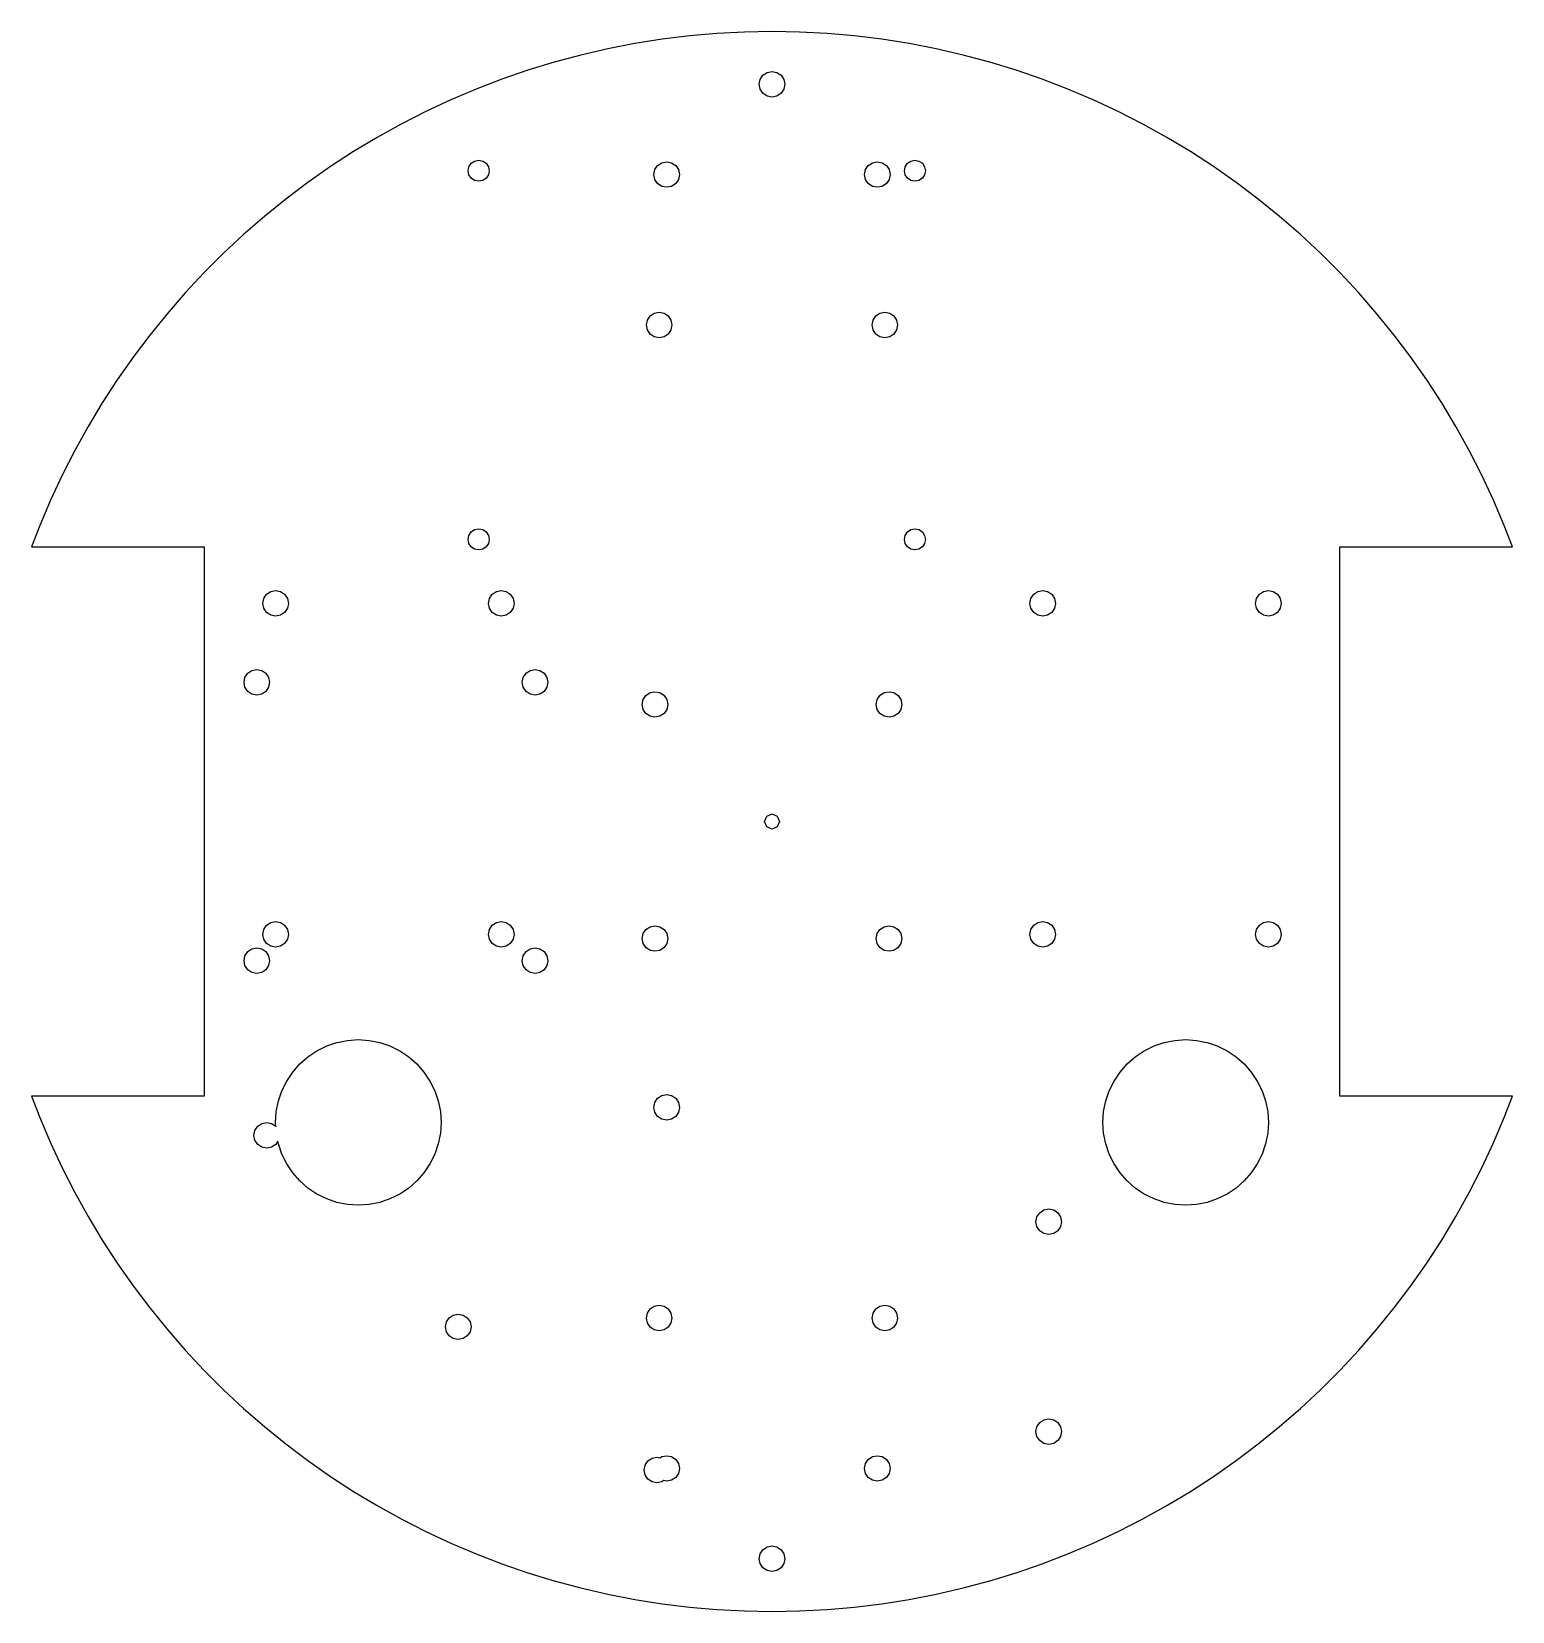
# Model space of a CAD drawing. Header units: metres. Extents: x -98 to 98, y -105 to 105.
import ezdxf

# ---------------------------------------------------------------- set-up
doc = ezdxf.new("R2010")
doc.units = ezdxf.units.M

msp = doc.modelspace()

# ---------------------------------------------------------------- linework, layer by layer
for p, q in [((0, 105), (-3.66444, 104.936)), ((3.66444, 104.936), (0, 105)), ((-18.233, 103.405), (-21.8307, 102.705)), ((-14.6132, 103.978), (-18.233, 103.405)), ((-10.9755, 104.425), (-14.6132, 103.978)), ((-7.32442, 104.744), (-10.9755, 104.425)), ((-3.66444, 104.936), (-7.32442, 104.744)), ((7.32442, 104.744), (3.66444, 104.936)), ((10.9755, 104.425), (7.32442, 104.744)), ((14.6132, 103.978), (10.9755, 104.425)), ((18.233, 103.405), (14.6132, 103.978)), ((21.8307, 102.705), (18.233, 103.405)), ((-28.9419, 100.932), (-32.4468, 99.8609)), ((-25.4018, 101.881), (-28.9419, 100.932)), ((-21.8307, 102.705), (-25.4018, 101.881)), ((25.4018, 101.881), (21.8307, 102.705)), ((28.9419, 100.932), (25.4018, 101.881)), ((32.4468, 99.8609), (28.9419, 100.932)), ((-32.4468, 99.8609), (-35.9121, 98.6677)), ((-1.57059, 98.6506), (-1.20207, 99.2021)), ((-1.20207, 99.2021), (-0.65056, 99.5706)), ((-0.65056, 99.5706), (0, 99.7)), ((0, 99.7), (0.65056, 99.5706)), ((0.65056, 99.5706), (1.20207, 99.2021)), ((1.20207, 99.2021), (1.57059, 98.6506)), ((35.9121, 98.6677), (32.4468, 99.8609)), ((-39.3337, 97.3543), (-42.7073, 95.9223)), ((-35.9121, 98.6677), (-39.3337, 97.3543)), ((-1.7, 98), (-1.57059, 98.6506)), ((-1.57059, 97.3494), (-1.7, 98)), ((-1.20207, 96.7979), (-1.57059, 97.3494)), ((-0.65056, 96.4294), (-1.20207, 96.7979)), ((1.20207, 96.7979), (0.65056, 96.4294)), ((1.57059, 97.3494), (1.20207, 96.7979)), ((1.57059, 98.6506), (1.7, 98)), ((1.7, 98), (1.57059, 97.3494)), ((39.3337, 97.3543), (35.9121, 98.6677)), ((42.7073, 95.9223), (39.3337, 97.3543)), ((-42.7073, 95.9223), (-46.029, 94.3734)), ((0, 96.3), (-0.65056, 96.4294)), ((0.65056, 96.4294), (0, 96.3)), ((46.029, 94.3734), (42.7073, 95.9223)), ((-49.2945, 92.7095), (-52.5, 90.9327)), ((-46.029, 94.3734), (-49.2945, 92.7095)), ((49.2945, 92.7095), (46.029, 94.3734)), ((52.5, 90.9327), (49.2945, 92.7095)), ((-52.5, 90.9327), (-55.6415, 89.045)), ((55.6415, 89.045), (52.5, 90.9327)), ((-55.6415, 89.045), (-58.7152, 87.0489)), ((58.7152, 87.0489), (55.6415, 89.045)), ((-58.7152, 87.0489), (-61.7174, 84.9468)), ((-40.4, 86.5), (-40.2934, 87.0358)), ((-40.2934, 85.9642), (-40.4, 86.5)), ((-40.2934, 87.0358), (-39.9899, 87.4899)), ((-39.9899, 87.4899), (-39.5358, 87.7934)), ((-39.5358, 87.7934), (-39, 87.9)), ((-39, 87.9), (-38.4642, 87.7934)), ((-38.4642, 87.7934), (-38.01, 87.4899)), ((-38.01, 87.4899), (-37.7066, 87.0358)), ((-37.7066, 87.0358), (-37.6, 86.5)), ((-37.6, 86.5), (-37.7066, 85.9642)), ((-15.7, 86), (-15.5706, 86.6506)), ((-15.5706, 86.6506), (-15.2021, 87.2021)), ((-15.2021, 87.2021), (-14.6506, 87.5706)), ((-14.6506, 87.5706), (-14, 87.7)), ((-14, 87.7), (-13.3494, 87.5706)), ((-13.3494, 87.5706), (-12.7979, 87.2021)), ((-12.7979, 87.2021), (-12.4294, 86.6506)), ((-12.4294, 86.6506), (-12.3, 86)), ((12.3, 86), (12.4294, 86.6506)), ((12.4294, 86.6506), (12.7979, 87.2021)), ((12.7979, 87.2021), (13.3494, 87.5706)), ((13.3494, 87.5706), (14, 87.7)), ((14, 87.7), (14.6506, 87.5706)), ((14.6506, 87.5706), (15.2021, 87.2021)), ((15.2021, 87.2021), (15.5706, 86.6506)), ((15.5706, 86.6506), (15.7, 86)), ((17.6, 86.5), (17.7066, 87.0358)), ((17.7066, 85.9642), (17.6, 86.5)), ((17.7066, 87.0358), (18.01, 87.4899)), ((18.01, 87.4899), (18.4642, 87.7934)), ((18.4642, 87.7934), (19, 87.9)), ((19, 87.9), (19.5358, 87.7934)), ((19.5358, 87.7934), (19.9899, 87.4899)), ((19.9899, 87.4899), (20.2934, 87.0358)), ((20.2934, 87.0358), (20.4, 86.5)), ((20.4, 86.5), (20.2934, 85.9642)), ((61.7174, 84.9468), (58.7152, 87.0489)), ((-61.7174, 84.9468), (-64.6444, 82.7411)), ((-39.9899, 85.51), (-40.2934, 85.9642)), ((-39.5358, 85.2066), (-39.9899, 85.51)), ((-39, 85.1), (-39.5358, 85.2066)), ((-38.4642, 85.2066), (-39, 85.1)), ((-38.01, 85.51), (-38.4642, 85.2066)), ((-37.7066, 85.9642), (-38.01, 85.51)), ((-15.5706, 85.3494), (-15.7, 86)), ((-15.2021, 84.7979), (-15.5706, 85.3494)), ((-14.6506, 84.4294), (-15.2021, 84.7979)), ((-14, 84.3), (-14.6506, 84.4294)), ((-13.3494, 84.4294), (-14, 84.3)), ((-12.7979, 84.7979), (-13.3494, 84.4294)), ((-12.4294, 85.3494), (-12.7979, 84.7979)), ((-12.3, 86), (-12.4294, 85.3494)), ((12.4294, 85.3494), (12.3, 86)), ((12.7979, 84.7979), (12.4294, 85.3494)), ((13.3494, 84.4294), (12.7979, 84.7979)), ((14, 84.3), (13.3494, 84.4294)), ((14.6506, 84.4294), (14, 84.3)), ((15.2021, 84.7979), (14.6506, 84.4294)), ((15.5706, 85.3494), (15.2021, 84.7979)), ((15.7, 86), (15.5706, 85.3494)), ((18.01, 85.51), (17.7066, 85.9642)), ((18.4642, 85.2066), (18.01, 85.51)), ((19, 85.1), (18.4642, 85.2066)), ((19.5358, 85.2066), (19, 85.1)), ((19.9899, 85.51), (19.5358, 85.2066)), ((20.2934, 85.9642), (19.9899, 85.51)), ((64.6444, 82.7411), (61.7174, 84.9468)), ((-64.6444, 82.7411), (-67.4927, 80.4347)), ((67.4927, 80.4347), (64.6444, 82.7411)), ((-67.4927, 80.4347), (-70.2587, 78.0302)), ((70.2587, 78.0302), (67.4927, 80.4347)), ((-70.2587, 78.0302), (-72.9391, 75.5307)), ((72.9391, 75.5307), (70.2587, 78.0302)), ((-72.9391, 75.5307), (-75.5307, 72.9391)), ((75.5307, 72.9391), (72.9391, 75.5307)), ((-75.5307, 72.9391), (-78.0302, 70.2587)), ((78.0302, 70.2587), (75.5307, 72.9391)), ((-78.0302, 70.2587), (-80.4347, 67.4927)), ((80.4347, 67.4927), (78.0302, 70.2587)), ((-80.4347, 67.4927), (-82.7411, 64.6444)), ((-16.5706, 66.6506), (-16.2021, 67.2021)), ((-16.2021, 67.2021), (-15.6506, 67.5706)), ((-15.6506, 67.5706), (-15, 67.7)), ((-15, 67.7), (-14.3494, 67.5706)), ((-14.3494, 67.5706), (-13.7979, 67.2021)), ((-13.7979, 67.2021), (-13.4294, 66.6506)), ((13.4294, 66.6506), (13.7979, 67.2021)), ((13.7979, 67.2021), (14.3494, 67.5706)), ((14.3494, 67.5706), (15, 67.7)), ((15, 67.7), (15.6506, 67.5706)), ((15.6506, 67.5706), (16.2021, 67.2021)), ((16.2021, 67.2021), (16.5706, 66.6506)), ((82.7411, 64.6444), (80.4347, 67.4927)), ((-16.7, 66), (-16.5706, 66.6506)), ((-16.5706, 65.3494), (-16.7, 66)), ((-16.2021, 64.7979), (-16.5706, 65.3494)), ((-13.4294, 65.3494), (-13.7979, 64.7979)), ((-13.4294, 66.6506), (-13.3, 66)), ((-13.3, 66), (-13.4294, 65.3494)), ((13.3, 66), (13.4294, 66.6506)), ((13.4294, 65.3494), (13.3, 66)), ((13.7979, 64.7979), (13.4294, 65.3494)), ((16.5706, 65.3494), (16.2021, 64.7979)), ((16.5706, 66.6506), (16.7, 66)), ((16.7, 66), (16.5706, 65.3494)), ((-82.7411, 64.6444), (-84.9468, 61.7174)), ((-15.6506, 64.4294), (-16.2021, 64.7979)), ((-15, 64.3), (-15.6506, 64.4294)), ((-14.3494, 64.4294), (-15, 64.3)), ((-13.7979, 64.7979), (-14.3494, 64.4294)), ((14.3494, 64.4294), (13.7979, 64.7979)), ((15, 64.3), (14.3494, 64.4294)), ((15.6506, 64.4294), (15, 64.3)), ((16.2021, 64.7979), (15.6506, 64.4294)), ((84.9468, 61.7174), (82.7411, 64.6444)), ((-84.9468, 61.7174), (-87.0489, 58.7152)), ((87.0489, 58.7152), (84.9468, 61.7174)), ((-87.0489, 58.7152), (-89.045, 55.6415)), ((89.045, 55.6415), (87.0489, 58.7152)), ((-89.045, 55.6415), (-90.9327, 52.5)), ((90.9327, 52.5), (89.045, 55.6415)), ((-90.9327, 52.5), (-92.7095, 49.2945)), ((92.7095, 49.2945), (90.9327, 52.5)), ((-92.7095, 49.2945), (-94.3734, 46.029)), ((94.3734, 46.029), (92.7095, 49.2945)), ((-94.3734, 46.029), (-95.9223, 42.7073)), ((95.9223, 42.7073), (94.3734, 46.029)), ((-95.9223, 42.7073), (-97.3543, 39.3337)), ((97.3543, 39.3337), (95.9223, 42.7073)), ((-97.3543, 39.3337), (-98.442, 36.5)), ((-40.4, 37.5), (-40.2934, 38.0358)), ((-40.2934, 38.0358), (-39.9899, 38.4899)), ((-39.9899, 38.4899), (-39.5358, 38.7934)), ((-39.5358, 38.7934), (-39, 38.9)), ((-39, 38.9), (-38.4642, 38.7934)), ((-38.4642, 38.7934), (-38.01, 38.4899)), ((-38.01, 38.4899), (-37.7066, 38.0358)), ((-37.7066, 38.0358), (-37.6, 37.5)), ((17.6, 37.5), (17.7066, 38.0358)), ((17.7066, 38.0358), (18.01, 38.4899)), ((18.01, 38.4899), (18.4642, 38.7934)), ((18.4642, 38.7934), (19, 38.9)), ((19, 38.9), (19.5358, 38.7934)), ((19.5358, 38.7934), (19.9899, 38.4899)), ((19.9899, 38.4899), (20.2934, 38.0358)), ((20.2934, 38.0358), (20.4, 37.5)), ((98.442, 36.5), (97.3543, 39.3337)), ((-98.442, 36.5), (-75.5, 36.5)), ((-75.5, 36.5), (-75.5, -36.5)), ((-40.2934, 36.9642), (-40.4, 37.5)), ((-39.9899, 36.51), (-40.2934, 36.9642)), ((-39.5358, 36.2066), (-39.9899, 36.51)), ((-39, 36.1), (-39.5358, 36.2066)), ((-38.4642, 36.2066), (-39, 36.1)), ((-38.01, 36.51), (-38.4642, 36.2066)), ((-37.7066, 36.9642), (-38.01, 36.51)), ((-37.6, 37.5), (-37.7066, 36.9642)), ((17.7066, 36.9642), (17.6, 37.5)), ((18.01, 36.51), (17.7066, 36.9642)), ((18.4642, 36.2066), (18.01, 36.51)), ((19, 36.1), (18.4642, 36.2066)), ((19.5358, 36.2066), (19, 36.1)), ((19.9899, 36.51), (19.5358, 36.2066)), ((20.2934, 36.9642), (19.9899, 36.51)), ((20.4, 37.5), (20.2934, 36.9642)), ((75.5, -36.5), (75.5, 36.5)), ((75.5, 36.5), (98.442, 36.5)), ((-67.7, 29), (-67.5706, 29.6506)), ((-67.5706, 29.6506), (-67.2021, 30.2021)), ((-67.2021, 30.2021), (-66.6506, 30.5706)), ((-66.6506, 30.5706), (-66, 30.7)), ((-66, 30.7), (-65.3494, 30.5706)), ((-65.3494, 30.5706), (-64.7979, 30.2021)), ((-64.7979, 30.2021), (-64.4294, 29.6506)), ((-64.4294, 29.6506), (-64.3, 29)), ((-37.7, 29), (-37.5706, 29.6506)), ((-37.5706, 29.6506), (-37.2021, 30.2021)), ((-37.2021, 30.2021), (-36.6506, 30.5706)), ((-36.6506, 30.5706), (-36, 30.7)), ((-36, 30.7), (-35.3494, 30.5706)), ((-35.3494, 30.5706), (-34.7979, 30.2021)), ((-34.7979, 30.2021), (-34.4294, 29.6506)), ((-34.4294, 29.6506), (-34.3, 29)), ((34.3, 29), (34.4294, 29.6506)), ((34.4294, 29.6506), (34.7979, 30.2021)), ((34.7979, 30.2021), (35.3494, 30.5706)), ((35.3494, 30.5706), (36, 30.7)), ((36, 30.7), (36.6506, 30.5706)), ((36.6506, 30.5706), (37.2021, 30.2021)), ((37.2021, 30.2021), (37.5706, 29.6506)), ((37.5706, 29.6506), (37.7, 29)), ((64.3, 29), (64.4294, 29.6506)), ((64.4294, 29.6506), (64.7979, 30.2021)), ((64.7979, 30.2021), (65.3494, 30.5706)), ((65.3494, 30.5706), (66, 30.7)), ((66, 30.7), (66.6506, 30.5706)), ((66.6506, 30.5706), (67.2021, 30.2021)), ((67.2021, 30.2021), (67.5706, 29.6506)), ((67.5706, 29.6506), (67.7, 29)), ((-67.5706, 28.3494), (-67.7, 29)), ((-67.2021, 27.7979), (-67.5706, 28.3494)), ((-66.6506, 27.4294), (-67.2021, 27.7979)), ((-66, 27.3), (-66.6506, 27.4294)), ((-65.3494, 27.4294), (-66, 27.3)), ((-64.7979, 27.7979), (-65.3494, 27.4294)), ((-64.4294, 28.3494), (-64.7979, 27.7979)), ((-64.3, 29), (-64.4294, 28.3494)), ((-37.5706, 28.3494), (-37.7, 29)), ((-37.2021, 27.7979), (-37.5706, 28.3494)), ((-36.6506, 27.4294), (-37.2021, 27.7979)), ((-36, 27.3), (-36.6506, 27.4294)), ((-35.3494, 27.4294), (-36, 27.3)), ((-34.7979, 27.7979), (-35.3494, 27.4294)), ((-34.4294, 28.3494), (-34.7979, 27.7979)), ((-34.3, 29), (-34.4294, 28.3494)), ((34.4294, 28.3494), (34.3, 29)), ((34.7979, 27.7979), (34.4294, 28.3494)), ((35.3494, 27.4294), (34.7979, 27.7979)), ((36, 27.3), (35.3494, 27.4294)), ((36.6506, 27.4294), (36, 27.3)), ((37.2021, 27.7979), (36.6506, 27.4294)), ((37.5706, 28.3494), (37.2021, 27.7979)), ((37.7, 29), (37.5706, 28.3494)), ((64.4294, 28.3494), (64.3, 29)), ((64.7979, 27.7979), (64.4294, 28.3494)), ((65.3494, 27.4294), (64.7979, 27.7979)), ((66, 27.3), (65.3494, 27.4294)), ((66.6506, 27.4294), (66, 27.3)), ((67.2021, 27.7979), (66.6506, 27.4294)), ((67.5706, 28.3494), (67.2021, 27.7979)), ((67.7, 29), (67.5706, 28.3494)), ((-70.2, 18.5), (-70.0706, 19.1506)), ((-70.0706, 19.1506), (-69.7021, 19.7021)), ((-69.7021, 19.7021), (-69.1506, 20.0706)), ((-69.1506, 20.0706), (-68.5, 20.2)), ((-68.5, 20.2), (-67.8494, 20.0706)), ((-67.8494, 20.0706), (-67.2979, 19.7021)), ((-67.2979, 19.7021), (-66.9294, 19.1506)), ((-66.9294, 19.1506), (-66.8, 18.5)), ((-33.2, 18.5), (-33.0706, 19.1506)), ((-33.0706, 19.1506), (-32.7021, 19.7021)), ((-32.7021, 19.7021), (-32.1506, 20.0706)), ((-32.1506, 20.0706), (-31.5, 20.2)), ((-31.5, 20.2), (-30.8494, 20.0706)), ((-30.8494, 20.0706), (-30.2979, 19.7021)), ((-30.2979, 19.7021), (-29.9294, 19.1506)), ((-29.9294, 19.1506), (-29.8, 18.5)), ((-70.0706, 17.8494), (-70.2, 18.5)), ((-69.7021, 17.2979), (-70.0706, 17.8494)), ((-69.1506, 16.9294), (-69.7021, 17.2979)), ((-68.5, 16.8), (-69.1506, 16.9294)), ((-67.8494, 16.9294), (-68.5, 16.8)), ((-67.2979, 17.2979), (-67.8494, 16.9294)), ((-66.9294, 17.8494), (-67.2979, 17.2979)), ((-66.8, 18.5), (-66.9294, 17.8494)), ((-33.0706, 17.8494), (-33.2, 18.5)), ((-32.7021, 17.2979), (-33.0706, 17.8494)), ((-32.1506, 16.9294), (-32.7021, 17.2979)), ((-31.5, 16.8), (-32.1506, 16.9294)), ((-30.8494, 16.9294), (-31.5, 16.8)), ((-30.2979, 17.2979), (-30.8494, 16.9294)), ((-29.9294, 17.8494), (-30.2979, 17.2979)), ((-29.8, 18.5), (-29.9294, 17.8494)), ((-16.7584, 16.7584), (-16.2069, 17.1269)), ((-16.2069, 17.1269), (-15.5563, 17.2563)), ((-15.5563, 17.2563), (-14.9058, 17.1269)), ((-14.9058, 17.1269), (-14.3543, 16.7584)), ((14.3543, 16.7584), (14.9058, 17.1269)), ((14.9058, 17.1269), (15.5563, 17.2563)), ((15.5563, 17.2563), (16.2069, 17.1269)), ((16.2069, 17.1269), (16.7584, 16.7584)), ((-17.2563, 15.5563), (-17.1269, 16.2069)), ((-17.1269, 14.9058), (-17.2563, 15.5563)), ((-17.1269, 16.2069), (-16.7584, 16.7584)), ((-16.7584, 14.3543), (-17.1269, 14.9058)), ((-14.3543, 16.7584), (-13.9857, 16.2069)), ((-13.9857, 14.9058), (-14.3543, 14.3543)), ((-13.9857, 16.2069), (-13.8563, 15.5563)), ((-13.8563, 15.5563), (-13.9857, 14.9058)), ((13.8563, 15.5563), (13.9857, 16.2069)), ((13.9857, 14.9058), (13.8563, 15.5563)), ((13.9857, 16.2069), (14.3543, 16.7584)), ((14.3543, 14.3543), (13.9857, 14.9058)), ((16.7584, 16.7584), (17.1269, 16.2069)), ((17.1269, 14.9058), (16.7584, 14.3543)), ((17.1269, 16.2069), (17.2563, 15.5563)), ((17.2563, 15.5563), (17.1269, 14.9058)), ((-16.2069, 13.9857), (-16.7584, 14.3543)), ((-15.5563, 13.8563), (-16.2069, 13.9857)), ((-14.9058, 13.9857), (-15.5563, 13.8563)), ((-14.3543, 14.3543), (-14.9058, 13.9857)), ((14.9058, 13.9857), (14.3543, 14.3543)), ((15.5563, 13.8563), (14.9058, 13.9857)), ((16.2069, 13.9857), (15.5563, 13.8563)), ((16.7584, 14.3543), (16.2069, 13.9857)), ((-1, 0), (-0.70709, 0.70709)), ((-0.70709, -0.70709), (-1, 0)), ((-0.70709, 0.70709), (0, 1)), ((0, 1), (0.70709, 0.70709)), ((0.70709, 0.70709), (1, 0)), ((1, 0), (0.70709, -0.70709)), ((0, -1), (-0.70709, -0.70709)), ((0.70709, -0.70709), (0, -1)), ((-67.7, -15), (-67.5706, -14.3494)), ((-67.5706, -14.3494), (-67.2021, -13.7979)), ((-67.2021, -13.7979), (-66.6506, -13.4294)), ((-66.6506, -13.4294), (-66, -13.3)), ((-66, -13.3), (-65.3494, -13.4294)), ((-65.3494, -13.4294), (-64.7979, -13.7979)), ((-64.7979, -13.7979), (-64.4294, -14.3494)), ((-64.4294, -14.3494), (-64.3, -15)), ((-37.7, -15), (-37.5706, -14.3494)), ((-37.5706, -14.3494), (-37.2021, -13.7979)), ((-37.2021, -13.7979), (-36.6506, -13.4294)), ((-36.6506, -13.4294), (-36, -13.3)), ((-36, -13.3), (-35.3494, -13.4294)), ((-35.3494, -13.4294), (-34.7979, -13.7979)), ((-34.7979, -13.7979), (-34.4294, -14.3494)), ((-34.4294, -14.3494), (-34.3, -15)), ((-17.1269, -14.9058), (-16.7584, -14.3543)), ((-16.7584, -14.3543), (-16.2069, -13.9857)), ((-16.2069, -13.9857), (-15.5563, -13.8563)), ((-15.5563, -13.8563), (-14.9058, -13.9857)), ((-14.9058, -13.9857), (-14.3543, -14.3543)), ((-14.3543, -14.3543), (-13.9857, -14.9058)), ((13.9857, -14.9058), (14.3543, -14.3543)), ((14.3543, -14.3543), (14.9058, -13.9857)), ((14.9058, -13.9857), (15.5563, -13.8563)), ((15.5563, -13.8563), (16.2069, -13.9857)), ((16.2069, -13.9857), (16.7584, -14.3543)), ((16.7584, -14.3543), (17.1269, -14.9058)), ((34.3, -15), (34.4294, -14.3494)), ((34.4294, -14.3494), (34.7979, -13.7979)), ((34.7979, -13.7979), (35.3494, -13.4294)), ((35.3494, -13.4294), (36, -13.3)), ((36, -13.3), (36.6506, -13.4294)), ((36.6506, -13.4294), (37.2021, -13.7979)), ((37.2021, -13.7979), (37.5706, -14.3494)), ((37.5706, -14.3494), (37.7, -15)), ((64.3, -15), (64.4294, -14.3494)), ((64.4294, -14.3494), (64.7979, -13.7979)), ((64.7979, -13.7979), (65.3494, -13.4294)), ((65.3494, -13.4294), (66, -13.3)), ((66, -13.3), (66.6506, -13.4294)), ((66.6506, -13.4294), (67.2021, -13.7979)), ((67.2021, -13.7979), (67.5706, -14.3494)), ((67.5706, -14.3494), (67.7, -15)), ((-69.1506, -16.9294), (-68.5, -16.8)), ((-68.5, -16.8), (-67.8494, -16.9294)), ((-67.5706, -15.6506), (-67.7, -15)), ((-67.2021, -16.2021), (-67.5706, -15.6506)), ((-66.6506, -16.5706), (-67.2021, -16.2021)), ((-66, -16.7), (-66.6506, -16.5706)), ((-65.3494, -16.5706), (-66, -16.7)), ((-64.7979, -16.2021), (-65.3494, -16.5706)), ((-64.4294, -15.6506), (-64.7979, -16.2021)), ((-64.3, -15), (-64.4294, -15.6506)), ((-37.5706, -15.6506), (-37.7, -15)), ((-37.2021, -16.2021), (-37.5706, -15.6506)), ((-36.6506, -16.5706), (-37.2021, -16.2021)), ((-36, -16.7), (-36.6506, -16.5706)), ((-35.3494, -16.5706), (-36, -16.7)), ((-34.7979, -16.2021), (-35.3494, -16.5706)), ((-34.4294, -15.6506), (-34.7979, -16.2021)), ((-34.3, -15), (-34.4294, -15.6506)), ((-32.1506, -16.9294), (-31.5, -16.8)), ((-31.5, -16.8), (-30.8494, -16.9294)), ((-17.2563, -15.5563), (-17.1269, -14.9058)), ((-17.1269, -16.2069), (-17.2563, -15.5563)), ((-16.7584, -16.7584), (-17.1269, -16.2069)), ((-16.2069, -17.1269), (-16.7584, -16.7584)), ((-14.3543, -16.7584), (-14.9058, -17.1269)), ((-13.9857, -16.2069), (-14.3543, -16.7584)), ((-13.9857, -14.9058), (-13.8563, -15.5563)), ((-13.8563, -15.5563), (-13.9857, -16.2069)), ((13.8563, -15.5563), (13.9857, -14.9058)), ((13.9857, -16.2069), (13.8563, -15.5563)), ((14.3543, -16.7584), (13.9857, -16.2069)), ((14.9058, -17.1269), (14.3543, -16.7584)), ((16.7584, -16.7584), (16.2069, -17.1269)), ((17.1269, -16.2069), (16.7584, -16.7584)), ((17.1269, -14.9058), (17.2563, -15.5563)), ((17.2563, -15.5563), (17.1269, -16.2069)), ((34.4294, -15.6506), (34.3, -15)), ((34.7979, -16.2021), (34.4294, -15.6506)), ((35.3494, -16.5706), (34.7979, -16.2021)), ((36, -16.7), (35.3494, -16.5706)), ((36.6506, -16.5706), (36, -16.7)), ((37.2021, -16.2021), (36.6506, -16.5706)), ((37.5706, -15.6506), (37.2021, -16.2021)), ((37.7, -15), (37.5706, -15.6506)), ((64.4294, -15.6506), (64.3, -15)), ((64.7979, -16.2021), (64.4294, -15.6506)), ((65.3494, -16.5706), (64.7979, -16.2021)), ((66, -16.7), (65.3494, -16.5706)), ((66.6506, -16.5706), (66, -16.7)), ((67.2021, -16.2021), (66.6506, -16.5706)), ((67.5706, -15.6506), (67.2021, -16.2021)), ((67.7, -15), (67.5706, -15.6506)), ((-70.2, -18.5), (-70.0706, -17.8494)), ((-70.0706, -19.1506), (-70.2, -18.5)), ((-70.0706, -17.8494), (-69.7021, -17.2979)), ((-69.7021, -17.2979), (-69.1506, -16.9294)), ((-67.8494, -16.9294), (-67.2979, -17.2979)), ((-67.2979, -17.2979), (-66.9294, -17.8494)), ((-66.9294, -17.8494), (-66.8, -18.5)), ((-66.8, -18.5), (-66.9294, -19.1506)), ((-33.2, -18.5), (-33.0706, -17.8494)), ((-33.0706, -19.1506), (-33.2, -18.5)), ((-33.0706, -17.8494), (-32.7021, -17.2979)), ((-32.7021, -17.2979), (-32.1506, -16.9294)), ((-30.8494, -16.9294), (-30.2979, -17.2979)), ((-30.2979, -17.2979), (-29.9294, -17.8494)), ((-29.9294, -17.8494), (-29.8, -18.5)), ((-29.8, -18.5), (-29.9294, -19.1506)), ((-15.5563, -17.2563), (-16.2069, -17.1269)), ((-14.9058, -17.1269), (-15.5563, -17.2563)), ((15.5563, -17.2563), (14.9058, -17.1269)), ((16.2069, -17.1269), (15.5563, -17.2563)), ((-69.7021, -19.7021), (-70.0706, -19.1506)), ((-69.1506, -20.0706), (-69.7021, -19.7021)), ((-68.5, -20.2), (-69.1506, -20.0706)), ((-67.8494, -20.0706), (-68.5, -20.2)), ((-67.2979, -19.7021), (-67.8494, -20.0706)), ((-66.9294, -19.1506), (-67.2979, -19.7021)), ((-32.7021, -19.7021), (-33.0706, -19.1506)), ((-32.1506, -20.0706), (-32.7021, -19.7021)), ((-31.5, -20.2), (-32.1506, -20.0706)), ((-30.8494, -20.0706), (-31.5, -20.2)), ((-30.2979, -19.7021), (-30.8494, -20.0706)), ((-29.9294, -19.1506), (-30.2979, -19.7021)), ((-59.2095, -29.8373), (-57.847, -29.3748)), ((-57.847, -29.3748), (-56.4358, -29.0941)), ((-56.4358, -29.0941), (-55, -29)), ((-55, -29), (-53.5642, -29.0941)), ((-53.5642, -29.0941), (-52.153, -29.3748)), ((-52.153, -29.3748), (-50.7905, -29.8373)), ((50.7905, -29.8373), (52.153, -29.3748)), ((52.153, -29.3748), (53.5642, -29.0941)), ((53.5642, -29.0941), (55, -29)), ((55, -29), (56.4358, -29.0941)), ((56.4358, -29.0941), (57.847, -29.3748)), ((57.847, -29.3748), (59.2095, -29.8373)), ((-62.7782, -32.2218), (-61.6964, -31.2731)), ((-61.6964, -31.2731), (-60.5, -30.4737)), ((-60.5, -30.4737), (-59.2095, -29.8373)), ((-50.7905, -29.8373), (-49.5, -30.4737)), ((-49.5, -30.4737), (-48.3036, -31.2731)), ((-48.3036, -31.2731), (-47.2218, -32.2218)), ((47.2218, -32.2218), (48.3036, -31.2731)), ((48.3036, -31.2731), (49.5, -30.4737)), ((49.5, -30.4737), (50.7905, -29.8373)), ((59.2095, -29.8373), (60.5, -30.4737)), ((60.5, -30.4737), (61.6964, -31.2731)), ((61.6964, -31.2731), (62.7782, -32.2218)), ((-64.5263, -34.5), (-63.7269, -33.3036)), ((-63.7269, -33.3036), (-62.7782, -32.2218)), ((-47.2218, -32.2218), (-46.2731, -33.3036)), ((-46.2731, -33.3036), (-45.4737, -34.5)), ((45.4737, -34.5), (46.2731, -33.3036)), ((46.2731, -33.3036), (47.2218, -32.2218)), ((62.7782, -32.2218), (63.7269, -33.3036)), ((63.7269, -33.3036), (64.5263, -34.5)), ((-65.1627, -35.7905), (-64.5263, -34.5)), ((-45.4737, -34.5), (-44.8373, -35.7905)), ((44.8373, -35.7905), (45.4737, -34.5)), ((64.5263, -34.5), (65.1627, -35.7905)), ((-75.5, -36.5), (-98.442, -36.5)), ((-98.442, -36.5), (-97.3543, -39.3337)), ((-65.9059, -38.5642), (-65.6252, -37.153)), ((-65.6252, -37.153), (-65.1627, -35.7905)), ((-44.8373, -35.7905), (-44.3748, -37.153)), ((-44.3748, -37.153), (-44.0941, -38.5642)), ((-15.7, -38), (-15.5706, -37.3494)), ((-15.5706, -37.3494), (-15.2021, -36.7979)), ((-15.2021, -36.7979), (-14.6506, -36.4294)), ((-14.6506, -36.4294), (-14, -36.3)), ((-14, -36.3), (-13.3494, -36.4294)), ((-13.3494, -36.4294), (-12.7979, -36.7979)), ((-12.7979, -36.7979), (-12.4294, -37.3494)), ((-12.4294, -37.3494), (-12.3, -38)), ((44.0941, -38.5642), (44.3748, -37.153)), ((44.3748, -37.153), (44.8373, -35.7905)), ((65.1627, -35.7905), (65.6252, -37.153)), ((65.6252, -37.153), (65.9059, -38.5642)), ((98.442, -36.5), (75.5, -36.5)), ((97.3543, -39.3337), (98.442, -36.5)), ((-97.3543, -39.3337), (-95.9223, -42.7073)), ((-66, -40), (-65.9059, -38.5642)), ((-44.0941, -38.5642), (-44, -40)), ((-15.5706, -38.6506), (-15.7, -38)), ((-15.2021, -39.2021), (-15.5706, -38.6506)), ((-14.6506, -39.5706), (-15.2021, -39.2021)), ((-14, -39.7), (-14.6506, -39.5706)), ((-13.3494, -39.5706), (-14, -39.7)), ((-12.7979, -39.2021), (-13.3494, -39.5706)), ((-12.4294, -38.6506), (-12.7979, -39.2021)), ((-12.3, -38), (-12.4294, -38.6506)), ((44, -40), (44.0941, -38.5642)), ((65.9059, -38.5642), (66, -40)), ((95.9223, -42.7073), (97.3543, -39.3337)), ((-68.8751, -41.7193), (-68.7457, -41.0687)), ((-68.7457, -42.3699), (-68.8751, -41.7193)), ((-68.7457, -41.0687), (-68.3772, -40.5172)), ((-68.3772, -40.5172), (-67.8257, -40.1487)), ((-67.8257, -40.1487), (-67.1751, -40.0193)), ((-67.1751, -40.0193), (-66.5246, -40.1487)), ((-66.5246, -40.1487), (-65.9731, -40.5172)), ((-65.9653, -40.5288), (-66, -40)), ((-65.9731, -40.5172), (-65.9653, -40.5288)), ((-44.0941, -41.4358), (-44.3748, -42.847)), ((-44, -40), (-44.0941, -41.4358)), ((44.0941, -41.4358), (44, -40)), ((44.3748, -42.847), (44.0941, -41.4358)), ((65.9059, -41.4358), (65.6252, -42.847)), ((66, -40), (65.9059, -41.4358)), ((-95.9223, -42.7073), (-94.3734, -46.029)), ((-68.3772, -42.9214), (-68.7457, -42.3699)), ((-67.8257, -43.2899), (-68.3772, -42.9214)), ((-67.1751, -43.4193), (-67.8257, -43.2899)), ((-66.5246, -43.2899), (-67.1751, -43.4193)), ((-65.9731, -42.9214), (-66.5246, -43.2899)), ((-65.6936, -42.5031), (-65.9731, -42.9214)), ((-65.6252, -42.847), (-65.6936, -42.5031)), ((-65.1627, -44.2095), (-65.6252, -42.847)), ((-44.3748, -42.847), (-44.8373, -44.2095)), ((44.8373, -44.2095), (44.3748, -42.847)), ((65.6252, -42.847), (65.1627, -44.2095)), ((94.3734, -46.029), (95.9223, -42.7073)), ((-94.3734, -46.029), (-92.7095, -49.2945)), ((-64.5263, -45.5), (-65.1627, -44.2095)), ((-63.7269, -46.6964), (-64.5263, -45.5)), ((-45.4737, -45.5), (-46.2731, -46.6964)), ((-44.8373, -44.2095), (-45.4737, -45.5)), ((45.4737, -45.5), (44.8373, -44.2095)), ((46.2731, -46.6964), (45.4737, -45.5)), ((64.5263, -45.5), (63.7269, -46.6964)), ((65.1627, -44.2095), (64.5263, -45.5)), ((92.7095, -49.2945), (94.3734, -46.029)), ((-62.7782, -47.7782), (-63.7269, -46.6964)), ((-61.6964, -48.7269), (-62.7782, -47.7782)), ((-47.2218, -47.7782), (-48.3036, -48.7269)), ((-46.2731, -46.6964), (-47.2218, -47.7782)), ((47.2218, -47.7782), (46.2731, -46.6964)), ((48.3036, -48.7269), (47.2218, -47.7782)), ((62.7782, -47.7782), (61.6964, -48.7269)), ((63.7269, -46.6964), (62.7782, -47.7782)), ((-92.7095, -49.2945), (-90.9327, -52.5)), ((-60.5, -49.5263), (-61.6964, -48.7269)), ((-59.2095, -50.1627), (-60.5, -49.5263)), ((-57.847, -50.6252), (-59.2095, -50.1627)), ((-50.7905, -50.1627), (-52.153, -50.6252)), ((-49.5, -49.5263), (-50.7905, -50.1627)), ((-48.3036, -48.7269), (-49.5, -49.5263)), ((49.5, -49.5263), (48.3036, -48.7269)), ((50.7905, -50.1627), (49.5, -49.5263)), ((52.153, -50.6252), (50.7905, -50.1627)), ((59.2095, -50.1627), (57.847, -50.6252)), ((60.5, -49.5263), (59.2095, -50.1627)), ((61.6964, -48.7269), (60.5, -49.5263)), ((90.9327, -52.5), (92.7095, -49.2945)), ((-90.9327, -52.5), (-89.045, -55.6415)), ((-56.4358, -50.9059), (-57.847, -50.6252)), ((-55, -51), (-56.4358, -50.9059)), ((-53.5642, -50.9059), (-55, -51)), ((-52.153, -50.6252), (-53.5642, -50.9059)), ((35.2294, -52.5494), (35.5979, -51.9979)), ((35.5979, -51.9979), (36.1494, -51.6294)), ((36.1494, -51.6294), (36.8, -51.5)), ((36.8, -51.5), (37.4506, -51.6294)), ((37.4506, -51.6294), (38.0021, -51.9979)), ((38.0021, -51.9979), (38.3706, -52.5494)), ((53.5642, -50.9059), (52.153, -50.6252)), ((55, -51), (53.5642, -50.9059)), ((56.4358, -50.9059), (55, -51)), ((57.847, -50.6252), (56.4358, -50.9059)), ((89.045, -55.6415), (90.9327, -52.5)), ((35.1, -53.2), (35.2294, -52.5494)), ((35.2294, -53.8506), (35.1, -53.2)), ((35.5979, -54.4021), (35.2294, -53.8506)), ((36.1494, -54.7706), (35.5979, -54.4021)), ((38.0021, -54.4021), (37.4506, -54.7706)), ((38.3706, -53.8506), (38.0021, -54.4021)), ((38.3706, -52.5494), (38.5, -53.2)), ((38.5, -53.2), (38.3706, -53.8506)), ((-89.045, -55.6415), (-87.0489, -58.7152)), ((36.8, -54.9), (36.1494, -54.7706)), ((37.4506, -54.7706), (36.8, -54.9)), ((87.0489, -58.7152), (89.045, -55.6415)), ((-87.0489, -58.7152), (-84.9468, -61.7174)), ((84.9468, -61.7174), (87.0489, -58.7152)), ((-84.9468, -61.7174), (-82.7411, -64.6444)), ((82.7411, -64.6444), (84.9468, -61.7174)), ((-82.7411, -64.6444), (-80.4347, -67.4927)), ((-16.5706, -65.3494), (-16.2021, -64.7979)), ((-16.2021, -64.7979), (-15.6506, -64.4294)), ((-15.6506, -64.4294), (-15, -64.3)), ((-15, -64.3), (-14.3494, -64.4294)), ((-14.3494, -64.4294), (-13.7979, -64.7979)), ((-13.7979, -64.7979), (-13.4294, -65.3494)), ((13.4294, -65.3494), (13.7979, -64.7979)), ((13.7979, -64.7979), (14.3494, -64.4294)), ((14.3494, -64.4294), (15, -64.3)), ((15, -64.3), (15.6506, -64.4294)), ((15.6506, -64.4294), (16.2021, -64.7979)), ((16.2021, -64.7979), (16.5706, -65.3494)), ((80.4347, -67.4927), (82.7411, -64.6444)), ((-43.4193, -67.1751), (-43.2899, -66.5246)), ((-43.2899, -67.8257), (-43.4193, -67.1751)), ((-43.2899, -66.5246), (-42.9214, -65.9731)), ((-42.9214, -65.9731), (-42.3699, -65.6045)), ((-42.3699, -65.6045), (-41.7193, -65.4751)), ((-41.7193, -65.4751), (-41.0687, -65.6045)), ((-41.0687, -65.6045), (-40.5172, -65.9731)), ((-40.5172, -65.9731), (-40.1487, -66.5246)), ((-40.1487, -66.5246), (-40.0193, -67.1751)), ((-40.0193, -67.1751), (-40.1487, -67.8257)), ((-16.7, -66), (-16.5706, -65.3494)), ((-16.5706, -66.6506), (-16.7, -66)), ((-16.2021, -67.2021), (-16.5706, -66.6506)), ((-13.4294, -66.6506), (-13.7979, -67.2021)), ((-13.4294, -65.3494), (-13.3, -66)), ((-13.3, -66), (-13.4294, -66.6506)), ((13.3, -66), (13.4294, -65.3494)), ((13.4294, -66.6506), (13.3, -66)), ((13.7979, -67.2021), (13.4294, -66.6506)), ((16.5706, -66.6506), (16.2021, -67.2021)), ((16.5706, -65.3494), (16.7, -66)), ((16.7, -66), (16.5706, -66.6506)), ((-80.4347, -67.4927), (-78.0302, -70.2587)), ((-42.9214, -68.3772), (-43.2899, -67.8257)), ((-42.3699, -68.7457), (-42.9214, -68.3772)), ((-41.7193, -68.8751), (-42.3699, -68.7457)), ((-41.0687, -68.7457), (-41.7193, -68.8751)), ((-40.5172, -68.3772), (-41.0687, -68.7457)), ((-40.1487, -67.8257), (-40.5172, -68.3772)), ((-15.6506, -67.5706), (-16.2021, -67.2021)), ((-15, -67.7), (-15.6506, -67.5706)), ((-14.3494, -67.5706), (-15, -67.7)), ((-13.7979, -67.2021), (-14.3494, -67.5706)), ((14.3494, -67.5706), (13.7979, -67.2021)), ((15, -67.7), (14.3494, -67.5706)), ((15.6506, -67.5706), (15, -67.7)), ((16.2021, -67.2021), (15.6506, -67.5706)), ((78.0302, -70.2587), (80.4347, -67.4927)), ((-78.0302, -70.2587), (-75.5307, -72.9391)), ((75.5307, -72.9391), (78.0302, -70.2587)), ((-75.5307, -72.9391), (-72.9391, -75.5307)), ((72.9391, -75.5307), (75.5307, -72.9391)), ((-72.9391, -75.5307), (-70.2587, -78.0302)), ((70.2587, -78.0302), (72.9391, -75.5307)), ((-70.2587, -78.0302), (-67.4927, -80.4347)), ((35.5979, -79.8979), (36.1494, -79.5294)), ((36.1494, -79.5294), (36.8, -79.4)), ((36.8, -79.4), (37.4506, -79.5294)), ((37.4506, -79.5294), (38.0021, -79.8979)), ((67.4927, -80.4347), (70.2587, -78.0302)), ((-67.4927, -80.4347), (-64.6444, -82.7411)), ((35.1, -81.1), (35.2294, -80.4494)), ((35.2294, -81.7505), (35.1, -81.1)), ((35.2294, -80.4494), (35.5979, -79.8979)), ((35.5979, -82.3021), (35.2294, -81.7505)), ((38.0021, -79.8979), (38.3706, -80.4494)), ((38.3706, -81.7505), (38.0021, -82.3021)), ((38.3706, -80.4494), (38.5, -81.1)), ((38.5, -81.1), (38.3706, -81.7505)), ((64.6444, -82.7411), (67.4927, -80.4347)), ((-64.6444, -82.7411), (-61.7174, -84.9468)), ((36.1494, -82.6706), (35.5979, -82.3021)), ((36.8, -82.8), (36.1494, -82.6706)), ((37.4506, -82.6706), (36.8, -82.8)), ((38.0021, -82.3021), (37.4506, -82.6706)), ((61.7174, -84.9468), (64.6444, -82.7411)), ((-61.7174, -84.9468), (-58.7152, -87.0489)), ((-17, -86.2), (-16.8706, -85.5494)), ((-16.8706, -85.5494), (-16.5021, -84.9979)), ((-16.5021, -84.9979), (-15.9506, -84.6294)), ((-15.9506, -84.6294), (-15.3, -84.5)), ((-15.3, -84.5), (-14.881, -84.5833)), ((-14.881, -84.5833), (-14.6506, -84.4294)), ((-14.6506, -84.4294), (-14, -84.3)), ((-14, -84.3), (-13.3494, -84.4294)), ((-13.3494, -84.4294), (-12.7979, -84.7979)), ((-12.7979, -84.7979), (-12.4294, -85.3494)), ((-12.4294, -85.3494), (-12.3, -86)), ((-12.3, -86), (-12.4294, -86.6506)), ((12.3, -86), (12.4294, -85.3494)), ((12.4294, -86.6506), (12.3, -86)), ((12.4294, -85.3494), (12.7979, -84.7979)), ((12.7979, -84.7979), (13.3494, -84.4294)), ((13.3494, -84.4294), (14, -84.3)), ((14, -84.3), (14.6506, -84.4294)), ((14.6506, -84.4294), (15.2021, -84.7979)), ((15.2021, -84.7979), (15.5706, -85.3494)), ((15.5706, -85.3494), (15.7, -86)), ((15.7, -86), (15.5706, -86.6506)), ((58.7152, -87.0489), (61.7174, -84.9468)), ((-58.7152, -87.0489), (-55.6415, -89.045)), ((-16.8706, -86.8506), (-17, -86.2)), ((-16.5021, -87.4021), (-16.8706, -86.8506)), ((-15.9506, -87.7706), (-16.5021, -87.4021)), ((-15.3, -87.9), (-15.9506, -87.7706)), ((-14.6494, -87.7706), (-15.3, -87.9)), ((-14.419, -87.6166), (-14.6494, -87.7706)), ((-14, -87.7), (-14.419, -87.6166)), ((-13.3494, -87.5706), (-14, -87.7)), ((-12.7979, -87.2021), (-13.3494, -87.5706)), ((-12.4294, -86.6506), (-12.7979, -87.2021)), ((12.7979, -87.2021), (12.4294, -86.6506)), ((13.3494, -87.5706), (12.7979, -87.2021)), ((14, -87.7), (13.3494, -87.5706)), ((14.6506, -87.5706), (14, -87.7)), ((15.2021, -87.2021), (14.6506, -87.5706)), ((15.5706, -86.6506), (15.2021, -87.2021)), ((55.6415, -89.045), (58.7152, -87.0489)), ((-55.6415, -89.045), (-52.5, -90.9327)), ((52.5, -90.9327), (55.6415, -89.045)), ((-52.5, -90.9327), (-49.2945, -92.7095)), ((49.2945, -92.7095), (52.5, -90.9327)), ((-49.2945, -92.7095), (-46.029, -94.3734)), ((-46.029, -94.3734), (-42.7073, -95.9223)), ((42.7073, -95.9223), (46.029, -94.3734)), ((46.029, -94.3734), (49.2945, -92.7095)), ((-42.7073, -95.9223), (-39.3337, -97.3543)), ((-1.20207, -96.7979), (-0.65056, -96.4294)), ((-0.65056, -96.4294), (0, -96.3)), ((0, -96.3), (0.65056, -96.4294)), ((0.65056, -96.4294), (1.20207, -96.7979)), ((39.3337, -97.3543), (42.7073, -95.9223)), ((-39.3337, -97.3543), (-35.9121, -98.6677)), ((-35.9121, -98.6677), (-32.4468, -99.8609)), ((-1.7, -98), (-1.57059, -97.3494)), ((-1.57059, -98.6506), (-1.7, -98)), ((-1.57059, -97.3494), (-1.20207, -96.7979)), ((-1.20207, -99.2021), (-1.57059, -98.6506)), ((1.20207, -96.7979), (1.57059, -97.3494)), ((1.57059, -98.6506), (1.20207, -99.2021)), ((1.57059, -97.3494), (1.7, -98)), ((1.7, -98), (1.57059, -98.6506)), ((32.4468, -99.8609), (35.9121, -98.6677)), ((35.9121, -98.6677), (39.3337, -97.3543)), ((-32.4468, -99.8609), (-28.9419, -100.932)), ((-0.65056, -99.5706), (-1.20207, -99.2021)), ((0, -99.7), (-0.65056, -99.5706)), ((0.65056, -99.5706), (0, -99.7)), ((1.20207, -99.2021), (0.65056, -99.5706)), ((28.9419, -100.932), (32.4468, -99.8609)), ((-28.9419, -100.932), (-25.4018, -101.881)), ((-25.4018, -101.881), (-21.8307, -102.705)), ((-21.8307, -102.705), (-18.233, -103.405)), ((18.233, -103.405), (21.8307, -102.705)), ((21.8307, -102.705), (25.4018, -101.881)), ((25.4018, -101.881), (28.9419, -100.932)), ((-18.233, -103.405), (-14.6132, -103.978)), ((-14.6132, -103.978), (-10.9755, -104.425)), ((-10.9755, -104.425), (-7.32442, -104.744)), ((-7.32442, -104.744), (-3.66444, -104.936)), ((-3.66444, -104.936), (0, -105)), ((0, -105), (3.66444, -104.936)), ((3.66444, -104.936), (7.32442, -104.744)), ((7.32442, -104.744), (10.9755, -104.425)), ((10.9755, -104.425), (14.6132, -103.978)), ((14.6132, -103.978), (18.233, -103.405))]:
    msp.add_line(p, q)

doc.saveas('drawing.dxf')
